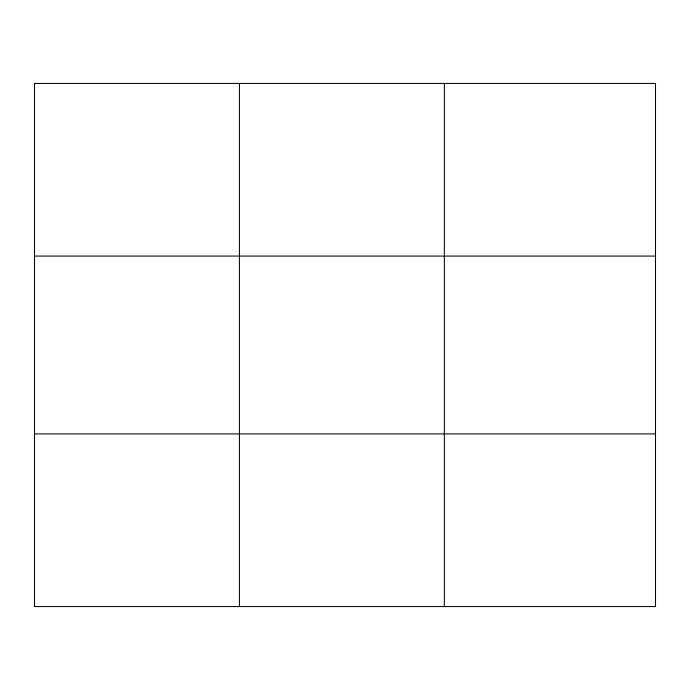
<?xml version="1.0" encoding="UTF-8"?>
<svg xmlns="http://www.w3.org/2000/svg" width="690" height="690" viewBox="0 0 690 690"><rect width="100%" height="100%" fill="white"/><g stroke="black" fill="none" stroke-linecap="round" stroke-linejoin="round"><path stroke-width="1.03" d="M239.43 606.562L239.43 83.438M444.36 606.562L444.36 83.438M34.5 256.068L655.5 256.068M34.5 433.932L655.5 433.932M655.5 83.438L655.5 606.562L34.5 606.562L34.5 83.438L655.5 83.438"/></g></svg>
